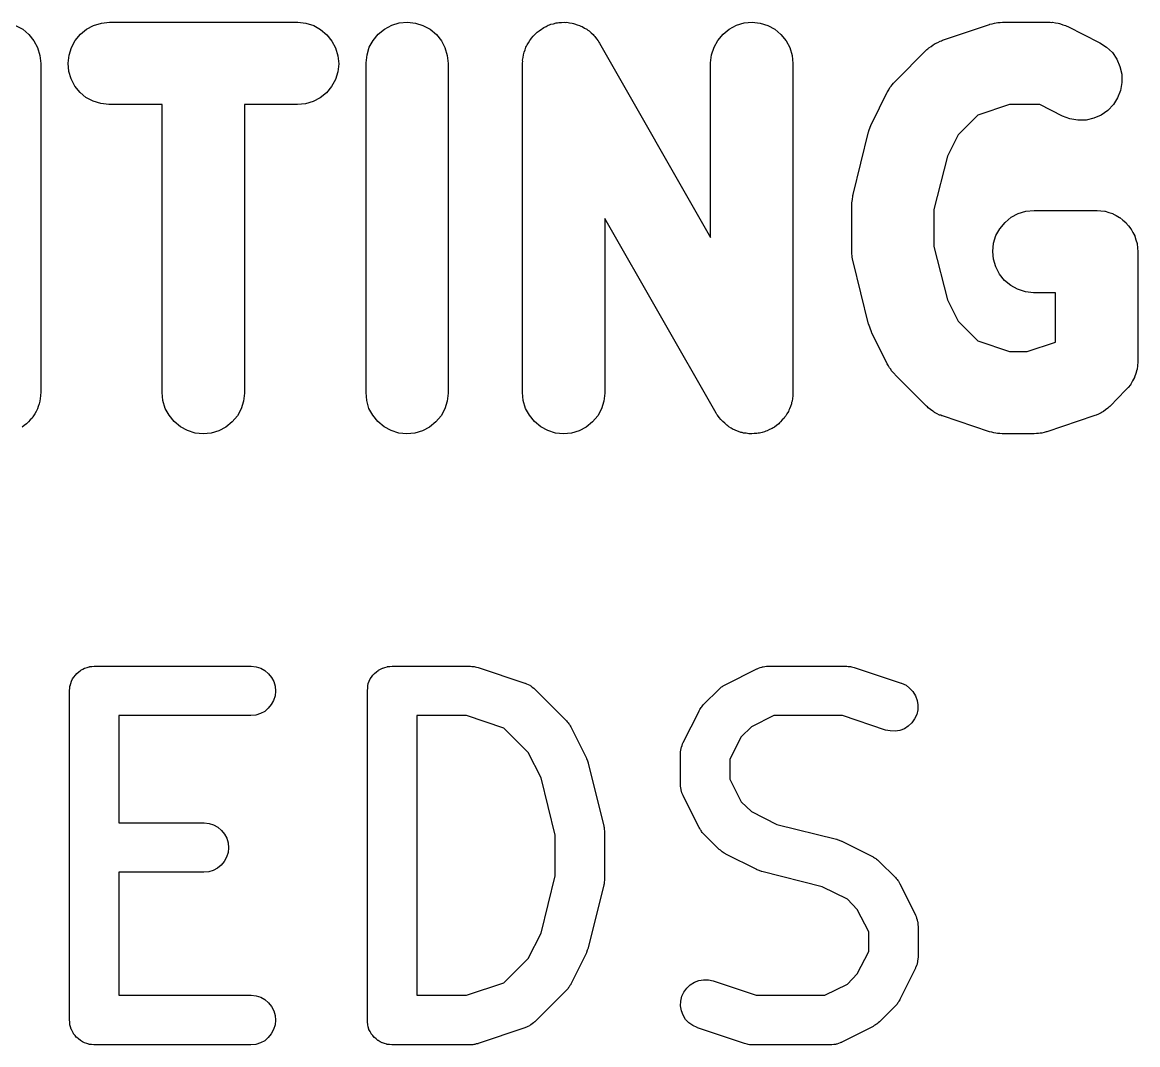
# Model space of a CAD drawing. Extents: x 107.7 to 189.7, y -115.4 to -83.3.
# Drawn here: x 127.132 to 130.522, y -103.176 to -100.07 of the extents above; entities that cross this region are included whole.
import ezdxf

# ---------------------------------------------------------------- set-up
doc = ezdxf.new("R2010")
doc.units = 0
doc.layers.add('BLACK', color=7, linetype='CONTINUOUS')

msp = doc.modelspace()

# ---------------------------------------------------------------- linework, layer by layer
at = {"layer": 'BLACK', "linetype": 'CONTINUOUS'}
for p, q in [((127.112, -100.08), (127.134, -100.091)), ((127.134, -100.091), (127.152, -100.107)), ((127.309, -100.106), (127.328, -100.091)), ((127.328, -100.091), (127.349, -100.08)), ((127.349, -100.08), (127.373, -100.073)), ((127.373, -100.073), (127.397, -100.07)), ((127.397, -100.07), (127.969, -100.07)), ((127.969, -100.07), (127.97, -100.07)), ((127.97, -100.07), (127.994, -100.073)), ((127.994, -100.073), (128.018, -100.08)), ((128.018, -100.08), (128.039, -100.092)), ((128.214, -100.106), (128.233, -100.091)), ((128.233, -100.091), (128.255, -100.079)), ((128.255, -100.079), (128.278, -100.072)), ((128.278, -100.072), (128.303, -100.07)), ((128.303, -100.07), (128.327, -100.073)), ((128.327, -100.073), (128.35, -100.08)), ((128.35, -100.08), (128.372, -100.091)), ((128.372, -100.091), (128.391, -100.107)), ((128.703, -100.096), (128.71, -100.091)), ((128.71, -100.091), (128.713, -100.089)), ((128.713, -100.089), (128.717, -100.086)), ((128.717, -100.086), (128.724, -100.083)), ((128.724, -100.083), (128.731, -100.079)), ((128.731, -100.079), (128.735, -100.078)), ((128.735, -100.078), (128.739, -100.076)), ((128.739, -100.076), (128.747, -100.075)), ((128.747, -100.075), (128.755, -100.072)), ((128.755, -100.072), (128.759, -100.072)), ((128.759, -100.072), (128.763, -100.071)), ((128.763, -100.071), (128.771, -100.071)), ((128.771, -100.071), (128.779, -100.07)), ((128.779, -100.07), (128.783, -100.071)), ((128.783, -100.071), (128.787, -100.07)), ((128.787, -100.07), (128.795, -100.072)), ((128.795, -100.072), (128.803, -100.073)), ((128.803, -100.073), (128.807, -100.074)), ((128.807, -100.074), (128.811, -100.075)), ((128.811, -100.075), (128.819, -100.078)), ((128.819, -100.078), (128.826, -100.08)), ((128.826, -100.08), (128.83, -100.082)), ((128.83, -100.082), (128.834, -100.083)), ((128.834, -100.083), (128.841, -100.088)), ((128.841, -100.088), (128.848, -100.091)), ((128.848, -100.091), (128.851, -100.094)), ((129.262, -100.106), (129.281, -100.091)), ((129.281, -100.091), (129.303, -100.079)), ((129.303, -100.079), (129.326, -100.072)), ((129.326, -100.072), (129.35, -100.07)), ((129.35, -100.07), (129.375, -100.073)), ((129.375, -100.073), (129.398, -100.08)), ((129.398, -100.08), (129.419, -100.091)), ((129.419, -100.091), (129.438, -100.107)), ((129.929, -100.124), (130.072, -100.077)), ((130.072, -100.077), (130.073, -100.076)), ((130.073, -100.076), (130.08, -100.075)), ((130.08, -100.075), (130.087, -100.073)), ((130.087, -100.073), (130.092, -100.072)), ((130.092, -100.072), (130.097, -100.071)), ((130.097, -100.071), (130.104, -100.071)), ((130.104, -100.071), (130.111, -100.07)), ((130.111, -100.07), (130.254, -100.07)), ((130.254, -100.07), (130.256, -100.07)), ((130.256, -100.07), (130.26, -100.071)), ((130.26, -100.071), (130.263, -100.07)), ((130.263, -100.07), (130.272, -100.072)), ((130.272, -100.072), (130.28, -100.073)), ((130.28, -100.073), (130.284, -100.074)), ((130.284, -100.074), (130.287, -100.075)), ((130.287, -100.075), (130.295, -100.078)), ((130.295, -100.078), (130.303, -100.08)), ((130.303, -100.08), (130.307, -100.082)), ((130.307, -100.082), (130.31, -100.083)), ((130.31, -100.083), (130.405, -100.131)), ((127.152, -100.107), (127.168, -100.126)), ((127.282, -100.147), (127.293, -100.125)), ((127.293, -100.125), (127.309, -100.106)), ((128.039, -100.092), (128.058, -100.108)), ((128.058, -100.108), (128.073, -100.127)), ((128.187, -100.146), (128.199, -100.125)), ((128.199, -100.125), (128.214, -100.106)), ((128.391, -100.107), (128.406, -100.126)), ((128.671, -100.132), (128.675, -100.125)), ((128.675, -100.125), (128.678, -100.121)), ((128.678, -100.121), (128.68, -100.118)), ((128.68, -100.118), (128.685, -100.112)), ((128.685, -100.112), (128.691, -100.106)), ((128.691, -100.106), (128.694, -100.103)), ((128.694, -100.103), (128.697, -100.1)), ((128.697, -100.1), (128.703, -100.096)), ((128.851, -100.094), (128.855, -100.096)), ((128.855, -100.096), (128.861, -100.102)), ((128.861, -100.102), (128.867, -100.107)), ((128.867, -100.107), (128.869, -100.11)), ((128.869, -100.11), (128.872, -100.113)), ((128.872, -100.113), (128.877, -100.12)), ((128.877, -100.12), (128.882, -100.126)), ((129.235, -100.146), (129.246, -100.125)), ((129.246, -100.125), (129.262, -100.106)), ((129.438, -100.107), (129.454, -100.126)), ((129.926, -100.126), (129.929, -100.124)), ((127.168, -100.126), (127.179, -100.147)), ((127.179, -100.147), (127.186, -100.171)), ((127.275, -100.17), (127.282, -100.147)), ((128.073, -100.127), (128.084, -100.148)), ((128.084, -100.148), (128.091, -100.172)), ((128.18, -100.169), (128.187, -100.146)), ((128.406, -100.126), (128.417, -100.147)), ((128.417, -100.147), (128.424, -100.171)), ((128.658, -100.161), (128.661, -100.154)), ((128.661, -100.154), (128.663, -100.146)), ((128.663, -100.146), (128.665, -100.142)), ((128.665, -100.142), (128.667, -100.138)), ((128.667, -100.138), (128.671, -100.132)), ((128.882, -100.126), (128.884, -100.13)), ((128.884, -100.13), (128.887, -100.133)), ((128.887, -100.133), (129.224, -100.724)), ((129.227, -100.169), (129.235, -100.146)), ((129.454, -100.126), (129.465, -100.147)), ((129.465, -100.147), (129.472, -100.171)), ((129.785, -100.25), (129.88, -100.154)), ((129.88, -100.154), (129.881, -100.153)), ((129.881, -100.153), (129.884, -100.151)), ((129.884, -100.151), (129.887, -100.148)), ((129.887, -100.148), (129.894, -100.143)), ((129.894, -100.143), (129.9, -100.138)), ((129.9, -100.138), (129.904, -100.136)), ((129.904, -100.136), (129.907, -100.134)), ((129.907, -100.134), (129.915, -100.131)), ((129.915, -100.131), (129.922, -100.127)), ((129.922, -100.127), (129.926, -100.126)), ((130.405, -100.131), (130.407, -100.132)), ((130.407, -100.132), (130.427, -100.145)), ((130.427, -100.145), (130.445, -100.162)), ((127.186, -100.171), (127.189, -100.195)), ((127.272, -100.194), (127.275, -100.17)), ((128.091, -100.172), (128.094, -100.196)), ((128.177, -100.193), (128.18, -100.169)), ((128.177, -100.195), (128.177, -100.193)), ((128.424, -100.171), (128.427, -100.195)), ((128.653, -100.185), (128.655, -100.177)), ((128.654, -100.189), (128.653, -100.185)), ((128.653, -100.193), (128.654, -100.189)), ((128.653, -100.195), (128.653, -100.193)), ((128.655, -100.177), (128.656, -100.169)), ((128.656, -100.169), (128.657, -100.165)), ((128.657, -100.165), (128.658, -100.161)), ((129.224, -100.193), (129.227, -100.169)), ((129.224, -100.195), (129.224, -100.193)), ((129.472, -100.171), (129.474, -100.195)), ((130.445, -100.162), (130.459, -100.182)), ((130.459, -100.182), (130.468, -100.204)), ((127.189, -100.195), (127.189, -101.195)), ((127.274, -100.219), (127.272, -100.194)), ((127.281, -100.242), (127.274, -100.219)), ((128.091, -100.22), (128.084, -100.244)), ((128.094, -100.196), (128.091, -100.22)), ((128.177, -101.195), (128.177, -100.195)), ((128.427, -100.195), (128.427, -101.195)), ((128.653, -101.195), (128.653, -100.195)), ((129.224, -100.724), (129.224, -100.195)), ((129.474, -100.195), (129.474, -101.195)), ((130.468, -100.204), (130.474, -100.228)), ((127.292, -100.264), (127.281, -100.242)), ((128.084, -100.244), (128.072, -100.265)), ((129.773, -100.264), (129.776, -100.26)), ((129.776, -100.26), (129.78, -100.255)), ((129.78, -100.255), (129.785, -100.25)), ((130.474, -100.253), (130.47, -100.277)), ((130.474, -100.228), (130.474, -100.253)), ((127.308, -100.283), (127.292, -100.264)), ((127.326, -100.298), (127.308, -100.283)), ((128.057, -100.284), (128.038, -100.299)), ((128.072, -100.265), (128.057, -100.284)), ((129.714, -100.377), (129.761, -100.282)), ((129.761, -100.282), (129.762, -100.281)), ((129.762, -100.281), (129.766, -100.275)), ((129.766, -100.275), (129.769, -100.268)), ((129.769, -100.268), (129.773, -100.264)), ((130.47, -100.277), (130.461, -100.299)), ((127.348, -100.31), (127.326, -100.298)), ((127.371, -100.317), (127.348, -100.31)), ((127.395, -100.32), (127.371, -100.317)), ((127.397, -100.32), (127.395, -100.32)), ((127.558, -100.32), (127.397, -100.32)), ((127.558, -101.195), (127.558, -100.32)), ((127.969, -100.32), (127.808, -100.32)), ((127.808, -100.32), (127.808, -101.195)), ((127.993, -100.318), (127.969, -100.32)), ((128.016, -100.311), (127.993, -100.318)), ((128.038, -100.299), (128.016, -100.311)), ((130.132, -100.32), (130.036, -100.352)), ((130.225, -100.32), (130.132, -100.32)), ((130.294, -100.355), (130.225, -100.32)), ((130.448, -100.32), (130.431, -100.338)), ((130.461, -100.299), (130.448, -100.32)), ((130.036, -100.352), (129.976, -100.412)), ((130.316, -100.363), (130.294, -100.355)), ((130.34, -100.367), (130.316, -100.363)), ((130.389, -100.361), (130.365, -100.367)), ((130.411, -100.352), (130.389, -100.361)), ((130.431, -100.338), (130.411, -100.352)), ((129.705, -100.4), (129.709, -100.389)), ((129.709, -100.389), (129.713, -100.378)), ((129.713, -100.378), (129.714, -100.378)), ((129.714, -100.378), (129.714, -100.377)), ((130.365, -100.367), (130.34, -100.367)), ((129.657, -100.593), (129.704, -100.403)), ((129.704, -100.403), (129.705, -100.401)), ((129.705, -100.401), (129.705, -100.4)), ((129.705, -100.401), (129.705, -100.401)), ((129.976, -100.412), (129.944, -100.477)), ((129.944, -100.477), (129.903, -100.639)), ((129.655, -100.608), (129.656, -100.598)), ((129.656, -100.596), (129.657, -100.593)), ((129.656, -100.598), (129.656, -100.596)), ((129.653, -100.618), (129.655, -100.608)), ((129.653, -100.62), (129.653, -100.618)), ((129.653, -100.622), (129.653, -100.62)), ((129.653, -100.624), (129.653, -100.622)), ((129.653, -100.767), (129.653, -100.624)), ((129.241, -101.257), (128.903, -100.666)), ((128.903, -100.666), (128.903, -101.195)), ((129.903, -100.639), (129.903, -100.751)), ((130.119, -100.678), (130.137, -100.662)), ((130.137, -100.662), (130.159, -100.651)), ((130.159, -100.651), (130.182, -100.644)), ((130.182, -100.644), (130.207, -100.642)), ((130.207, -100.642), (130.397, -100.642)), ((130.397, -100.642), (130.398, -100.642)), ((130.398, -100.642), (130.398, -100.642)), ((130.398, -100.642), (130.398, -100.642)), ((130.398, -100.642), (130.399, -100.642)), ((130.399, -100.642), (130.41, -100.643)), ((130.41, -100.643), (130.422, -100.644)), ((130.422, -100.644), (130.423, -100.644)), ((130.423, -100.644), (130.423, -100.644)), ((130.423, -100.644), (130.434, -100.648)), ((130.434, -100.648), (130.446, -100.651)), ((130.446, -100.651), (130.446, -100.652)), ((130.446, -100.652), (130.446, -100.652)), ((130.446, -100.652), (130.457, -100.657)), ((130.457, -100.657), (130.467, -100.663)), ((130.467, -100.663), (130.467, -100.663)), ((130.467, -100.663), (130.468, -100.663)), ((130.468, -100.663), (130.477, -100.671)), ((130.091, -100.718), (130.103, -100.697)), ((130.103, -100.697), (130.119, -100.678)), ((130.477, -100.671), (130.486, -100.678)), ((130.486, -100.678), (130.486, -100.679)), ((130.486, -100.679), (130.486, -100.679)), ((130.486, -100.679), (130.494, -100.688)), ((130.494, -100.688), (130.501, -100.697)), ((130.501, -100.697), (130.501, -100.698)), ((130.501, -100.698), (130.502, -100.698)), ((130.502, -100.698), (130.507, -100.709)), ((130.084, -100.741), (130.091, -100.718)), ((130.507, -100.709), (130.513, -100.719)), ((130.513, -100.719), (130.513, -100.719)), ((130.513, -100.719), (130.513, -100.72)), ((130.513, -100.72), (130.516, -100.731)), ((130.516, -100.731), (130.52, -100.742)), ((129.653, -100.769), (129.653, -100.767)), ((129.653, -100.771), (129.653, -100.769)), ((129.903, -100.751), (129.944, -100.913)), ((130.082, -100.766), (130.084, -100.741)), ((130.084, -100.79), (130.082, -100.766)), ((130.52, -100.742), (130.52, -100.743)), ((130.52, -100.743), (130.52, -100.743)), ((130.52, -100.743), (130.521, -100.755)), ((130.521, -100.755), (130.522, -100.767)), ((130.522, -100.767), (130.522, -101.1)), ((129.654, -100.781), (129.653, -100.771)), ((129.655, -100.791), (129.654, -100.781)), ((129.656, -100.793), (129.655, -100.791)), ((129.656, -100.795), (129.656, -100.793)), ((129.657, -100.797), (129.656, -100.795)), ((129.704, -100.987), (129.657, -100.797)), ((130.091, -100.813), (130.084, -100.79)), ((130.102, -100.835), (130.091, -100.813)), ((130.117, -100.854), (130.102, -100.835)), ((130.136, -100.87), (130.117, -100.854)), ((130.157, -100.881), (130.136, -100.87)), ((130.181, -100.889), (130.157, -100.881)), ((130.205, -100.892), (130.181, -100.889)), ((130.207, -100.892), (130.205, -100.892)), ((130.272, -100.892), (130.207, -100.892)), ((130.272, -101.042), (130.272, -100.892)), ((129.944, -100.913), (129.976, -100.978)), ((129.705, -100.988), (129.704, -100.987)), ((129.709, -100.999), (129.705, -100.988)), ((129.705, -100.988), (129.705, -100.988)), ((129.713, -101.01), (129.709, -100.999)), ((129.976, -100.978), (130.036, -101.038)), ((129.713, -101.011), (129.713, -101.01)), ((129.714, -101.013), (129.713, -101.011)), ((129.713, -101.011), (129.713, -101.011)), ((129.761, -101.108), (129.714, -101.013)), ((130.036, -101.038), (130.132, -101.07)), ((130.132, -101.07), (130.186, -101.07)), ((130.186, -101.07), (130.272, -101.042)), ((129.765, -101.114), (129.761, -101.108)), ((130.522, -101.102), (130.521, -101.113)), ((130.522, -101.1), (130.522, -101.1)), ((130.522, -101.1), (130.522, -101.1)), ((130.522, -101.1), (130.522, -101.1)), ((130.522, -101.1), (130.522, -101.102)), ((129.768, -101.12), (129.765, -101.114)), ((129.772, -101.124), (129.768, -101.12)), ((129.774, -101.129), (129.772, -101.124)), ((129.779, -101.134), (129.774, -101.129)), ((129.784, -101.139), (129.779, -101.134)), ((129.785, -101.141), (129.784, -101.139)), ((129.88, -101.236), (129.785, -101.141)), ((130.516, -101.137), (130.512, -101.148)), ((130.519, -101.126), (130.516, -101.137)), ((130.52, -101.125), (130.519, -101.125)), ((130.519, -101.125), (130.519, -101.126)), ((130.521, -101.113), (130.52, -101.125)), ((130.5, -101.171), (130.493, -101.179)), ((130.501, -101.17), (130.5, -101.171)), ((130.506, -101.159), (130.501, -101.169)), ((130.501, -101.169), (130.501, -101.17)), ((130.512, -101.149), (130.506, -101.159)), ((130.512, -101.148), (130.512, -101.149)), ((130.512, -101.149), (130.512, -101.149)), ((127.188, -101.205), (127.187, -101.213)), ((127.189, -101.197), (127.188, -101.201)), ((127.188, -101.201), (127.188, -101.205)), ((127.189, -101.195), (127.189, -101.197)), ((127.56, -101.219), (127.558, -101.195)), ((127.808, -101.197), (127.805, -101.221)), ((127.808, -101.195), (127.808, -101.197)), ((128.179, -101.219), (128.177, -101.195)), ((128.427, -101.197), (128.424, -101.221)), ((128.427, -101.195), (128.427, -101.197)), ((128.655, -101.219), (128.653, -101.195)), ((128.903, -101.197), (128.9, -101.221)), ((128.903, -101.195), (128.903, -101.197)), ((129.474, -101.205), (129.473, -101.213)), ((129.474, -101.195), (129.474, -101.197)), ((129.474, -101.197), (129.474, -101.201)), ((129.474, -101.201), (129.474, -101.205)), ((130.485, -101.188), (130.438, -101.236)), ((130.493, -101.179), (130.485, -101.188)), ((127.179, -101.244), (127.177, -101.248)), ((127.181, -101.237), (127.179, -101.244)), ((127.184, -101.229), (127.181, -101.237)), ((127.185, -101.225), (127.184, -101.229)), ((127.186, -101.221), (127.185, -101.225)), ((127.187, -101.213), (127.186, -101.221)), ((127.567, -101.243), (127.56, -101.219)), ((127.579, -101.264), (127.567, -101.243)), ((127.798, -101.244), (127.786, -101.266)), ((127.805, -101.221), (127.798, -101.244)), ((128.186, -101.243), (128.179, -101.219)), ((128.198, -101.264), (128.186, -101.243)), ((128.417, -101.244), (128.405, -101.266)), ((128.424, -101.221), (128.417, -101.244)), ((128.662, -101.243), (128.655, -101.219)), ((128.674, -101.264), (128.662, -101.243)), ((128.893, -101.244), (128.881, -101.266)), ((128.9, -101.221), (128.893, -101.244)), ((129.464, -101.244), (129.462, -101.248)), ((129.467, -101.237), (129.464, -101.244)), ((129.47, -101.229), (129.467, -101.237)), ((129.472, -101.221), (129.47, -101.225)), ((129.47, -101.225), (129.47, -101.229)), ((129.473, -101.213), (129.472, -101.221)), ((129.883, -101.238), (129.88, -101.236)), ((129.885, -101.241), (129.883, -101.238)), ((129.892, -101.246), (129.885, -101.241)), ((130.431, -101.242), (130.424, -101.247)), ((130.434, -101.239), (130.431, -101.242)), ((130.437, -101.237), (130.434, -101.239)), ((130.438, -101.236), (130.437, -101.237)), ((127.156, -101.278), (127.151, -101.284)), ((127.162, -101.273), (127.156, -101.278)), ((127.164, -101.269), (127.162, -101.273)), ((127.167, -101.266), (127.164, -101.269)), ((127.171, -101.259), (127.167, -101.266)), ((127.175, -101.252), (127.171, -101.259)), ((127.177, -101.248), (127.175, -101.252)), ((127.594, -101.283), (127.579, -101.264)), ((127.786, -101.266), (127.77, -101.284)), ((128.213, -101.283), (128.198, -101.264)), ((128.405, -101.266), (128.389, -101.284)), ((128.689, -101.283), (128.674, -101.264)), ((128.881, -101.266), (128.865, -101.284)), ((129.243, -101.261), (129.241, -101.257)), ((129.245, -101.264), (129.243, -101.261)), ((129.25, -101.271), (129.245, -101.264)), ((129.255, -101.277), (129.25, -101.271)), ((129.258, -101.28), (129.255, -101.277)), ((129.442, -101.278), (129.437, -101.284)), ((129.448, -101.273), (129.442, -101.278)), ((129.45, -101.269), (129.448, -101.273)), ((129.453, -101.266), (129.45, -101.269)), ((129.456, -101.259), (129.453, -101.266)), ((129.461, -101.252), (129.456, -101.259)), ((129.462, -101.248), (129.461, -101.252)), ((129.899, -101.251), (129.892, -101.246)), ((129.902, -101.253), (129.899, -101.251)), ((129.905, -101.255), (129.902, -101.253)), ((129.913, -101.259), (129.905, -101.255)), ((129.92, -101.263), (129.913, -101.259)), ((129.924, -101.264), (129.92, -101.263)), ((129.927, -101.266), (129.924, -101.264)), ((129.929, -101.266), (129.927, -101.266)), ((130.072, -101.314), (129.929, -101.266)), ((130.389, -101.266), (130.246, -101.314)), ((130.392, -101.265), (130.389, -101.266)), ((130.396, -101.264), (130.392, -101.265)), ((130.403, -101.26), (130.396, -101.264)), ((130.411, -101.256), (130.403, -101.26)), ((130.414, -101.254), (130.411, -101.256)), ((130.418, -101.252), (130.414, -101.254)), ((130.424, -101.247), (130.418, -101.252)), ((127.138, -101.295), (127.132, -101.3)), ((127.145, -101.29), (127.138, -101.295)), ((127.148, -101.287), (127.145, -101.29)), ((127.151, -101.284), (127.148, -101.287)), ((127.613, -101.299), (127.594, -101.283)), ((127.634, -101.31), (127.613, -101.299)), ((127.658, -101.318), (127.634, -101.31)), ((127.73, -101.311), (127.706, -101.318)), ((127.751, -101.3), (127.73, -101.311)), ((127.77, -101.284), (127.751, -101.3)), ((128.232, -101.299), (128.213, -101.283)), ((128.253, -101.31), (128.232, -101.299)), ((128.277, -101.318), (128.253, -101.31)), ((128.349, -101.311), (128.325, -101.318)), ((128.37, -101.3), (128.349, -101.311)), ((128.389, -101.284), (128.37, -101.3)), ((128.708, -101.299), (128.689, -101.283)), ((128.73, -101.31), (128.708, -101.299)), ((128.753, -101.318), (128.73, -101.31)), ((128.825, -101.311), (128.801, -101.318)), ((128.846, -101.3), (128.825, -101.311)), ((128.865, -101.284), (128.846, -101.3)), ((129.261, -101.283), (129.258, -101.28)), ((129.267, -101.288), (129.261, -101.283)), ((129.273, -101.294), (129.267, -101.288)), ((129.276, -101.296), (129.273, -101.294)), ((129.28, -101.299), (129.276, -101.296)), ((129.287, -101.303), (129.28, -101.299)), ((129.293, -101.307), (129.287, -101.303)), ((129.297, -101.308), (129.293, -101.307)), ((129.301, -101.31), (129.297, -101.308)), ((129.309, -101.313), (129.301, -101.31)), ((129.392, -101.312), (129.388, -101.314)), ((129.396, -101.311), (129.392, -101.312)), ((129.403, -101.307), (129.396, -101.311)), ((129.411, -101.304), (129.403, -101.307)), ((129.414, -101.302), (129.411, -101.304)), ((129.418, -101.3), (129.414, -101.302)), ((129.424, -101.295), (129.418, -101.3)), ((129.431, -101.29), (129.424, -101.295)), ((129.434, -101.287), (129.431, -101.29)), ((129.437, -101.284), (129.434, -101.287)), ((127.682, -101.32), (127.658, -101.318)), ((127.706, -101.318), (127.682, -101.32)), ((128.301, -101.32), (128.277, -101.318)), ((128.325, -101.318), (128.301, -101.32)), ((128.777, -101.32), (128.753, -101.318)), ((128.801, -101.318), (128.777, -101.32)), ((129.316, -101.316), (129.309, -101.313)), ((129.32, -101.316), (129.316, -101.316)), ((129.324, -101.318), (129.32, -101.316)), ((129.332, -101.318), (129.324, -101.318)), ((129.34, -101.32), (129.332, -101.318)), ((129.344, -101.32), (129.34, -101.32)), ((129.349, -101.32), (129.344, -101.32)), ((129.357, -101.319), (129.349, -101.32)), ((129.365, -101.319), (129.357, -101.319)), ((129.369, -101.318), (129.365, -101.319)), ((129.373, -101.318), (129.369, -101.318)), ((129.381, -101.316), (129.373, -101.318)), ((129.388, -101.314), (129.381, -101.316)), ((130.079, -101.315), (130.072, -101.314)), ((130.085, -101.317), (130.079, -101.315)), ((130.091, -101.318), (130.085, -101.317)), ((130.096, -101.319), (130.091, -101.318)), ((130.103, -101.319), (130.096, -101.319)), ((130.11, -101.32), (130.103, -101.319)), ((130.111, -101.32), (130.11, -101.32)), ((130.207, -101.32), (130.111, -101.32)), ((130.214, -101.319), (130.207, -101.32)), ((130.221, -101.319), (130.214, -101.319)), ((130.226, -101.318), (130.221, -101.319)), ((130.231, -101.318), (130.226, -101.318)), ((130.238, -101.316), (130.231, -101.318)), ((130.244, -101.314), (130.238, -101.316)), ((130.246, -101.314), (130.244, -101.314)), ((127.289, -102.059), (127.294, -102.053)), ((127.294, -102.053), (127.298, -102.048)), ((127.298, -102.048), (127.304, -102.043)), ((127.298, -102.048), (127.298, -102.048)), ((127.298, -102.048), (127.298, -102.048)), ((127.304, -102.043), (127.309, -102.039)), ((127.309, -102.039), (127.31, -102.039)), ((127.31, -102.038), (127.316, -102.035)), ((127.31, -102.039), (127.31, -102.038)), ((127.316, -102.035), (127.322, -102.032)), ((127.322, -102.032), (127.323, -102.032)), ((127.323, -102.032), (127.33, -102.03)), ((127.323, -102.032), (127.323, -102.032)), ((127.33, -102.03), (127.336, -102.028)), ((127.336, -102.028), (127.337, -102.028)), ((127.337, -102.028), (127.337, -102.027)), ((127.337, -102.027), (127.344, -102.027)), ((127.344, -102.027), (127.351, -102.026)), ((127.351, -102.026), (127.827, -102.026)), ((127.827, -102.026), (127.828, -102.026)), ((127.828, -102.026), (127.843, -102.028)), ((127.843, -102.028), (127.857, -102.032)), ((127.857, -102.032), (127.87, -102.039)), ((127.87, -102.039), (127.881, -102.049)), ((127.881, -102.049), (127.89, -102.06)), ((128.194, -102.059), (128.198, -102.053)), ((128.198, -102.053), (128.203, -102.048)), ((128.203, -102.048), (128.209, -102.043)), ((128.203, -102.048), (128.203, -102.048)), ((128.203, -102.048), (128.203, -102.048)), ((128.209, -102.043), (128.214, -102.039)), ((128.214, -102.039), (128.215, -102.038)), ((128.214, -102.039), (128.214, -102.039)), ((128.215, -102.038), (128.221, -102.035)), ((128.221, -102.035), (128.227, -102.032)), ((128.227, -102.032), (128.227, -102.032)), ((128.227, -102.032), (128.228, -102.032)), ((128.228, -102.032), (128.234, -102.03)), ((128.234, -102.03), (128.241, -102.028)), ((128.241, -102.028), (128.242, -102.027)), ((128.241, -102.028), (128.241, -102.028)), ((128.242, -102.027), (128.249, -102.027)), ((128.249, -102.027), (128.256, -102.026)), ((128.256, -102.026), (128.494, -102.026)), ((128.494, -102.026), (128.495, -102.026)), ((128.495, -102.026), (128.499, -102.027)), ((128.499, -102.027), (128.503, -102.027)), ((128.503, -102.027), (128.506, -102.027)), ((128.506, -102.027), (128.509, -102.028)), ((128.509, -102.028), (128.513, -102.029)), ((128.513, -102.029), (128.518, -102.03)), ((128.518, -102.03), (128.66, -102.078)), ((129.27, -102.082), (129.365, -102.034)), ((129.365, -102.034), (129.366, -102.034)), ((129.366, -102.034), (129.368, -102.033)), ((129.368, -102.033), (129.37, -102.032)), ((129.37, -102.032), (129.375, -102.03)), ((129.375, -102.03), (129.38, -102.029)), ((129.38, -102.029), (129.382, -102.028)), ((129.382, -102.028), (129.384, -102.028)), ((129.384, -102.028), (129.389, -102.027)), ((129.389, -102.027), (129.394, -102.026)), ((129.394, -102.026), (129.396, -102.026)), ((129.396, -102.026), (129.399, -102.026)), ((129.399, -102.026), (129.637, -102.026)), ((129.637, -102.026), (129.638, -102.026)), ((129.638, -102.026), (129.642, -102.027)), ((129.642, -102.027), (129.646, -102.027)), ((129.646, -102.027), (129.649, -102.027)), ((129.649, -102.027), (129.652, -102.028)), ((129.652, -102.028), (129.656, -102.029)), ((129.656, -102.029), (129.66, -102.03)), ((129.66, -102.03), (129.803, -102.078)), ((127.277, -102.093), (127.277, -102.086)), ((127.277, -102.086), (127.278, -102.086)), ((127.278, -102.086), (127.28, -102.079)), ((127.278, -102.086), (127.278, -102.086)), ((127.28, -102.079), (127.282, -102.072)), ((127.282, -102.072), (127.285, -102.065)), ((127.282, -102.072), (127.282, -102.072)), ((127.282, -102.072), (127.282, -102.072)), ((127.285, -102.065), (127.289, -102.059)), ((127.289, -102.059), (127.289, -102.059)), ((127.289, -102.059), (127.289, -102.059)), ((127.89, -102.06), (127.897, -102.073)), ((127.897, -102.073), (127.901, -102.087)), ((127.901, -102.087), (127.902, -102.102)), ((128.182, -102.086), (128.184, -102.079)), ((128.182, -102.093), (128.182, -102.086)), ((128.182, -102.086), (128.182, -102.086)), ((128.182, -102.086), (128.182, -102.086)), ((128.184, -102.079), (128.187, -102.072)), ((128.187, -102.072), (128.19, -102.065)), ((128.187, -102.072), (128.187, -102.072)), ((128.187, -102.072), (128.187, -102.072)), ((128.19, -102.065), (128.194, -102.059)), ((128.194, -102.059), (128.194, -102.059)), ((128.194, -102.059), (128.194, -102.059)), ((128.66, -102.078), (128.661, -102.078)), ((128.661, -102.078), (128.663, -102.079)), ((128.663, -102.079), (128.665, -102.08)), ((128.665, -102.08), (128.67, -102.082)), ((128.67, -102.082), (128.675, -102.084)), ((128.675, -102.084), (128.676, -102.085)), ((128.676, -102.085), (128.678, -102.086)), ((128.678, -102.086), (128.682, -102.09)), ((128.682, -102.09), (128.687, -102.093)), ((129.254, -102.092), (129.257, -102.089)), ((129.257, -102.089), (129.26, -102.088)), ((129.26, -102.088), (129.262, -102.086)), ((129.262, -102.086), (129.266, -102.084)), ((129.266, -102.084), (129.27, -102.082)), ((129.803, -102.078), (129.804, -102.078)), ((129.804, -102.078), (129.818, -102.084)), ((129.818, -102.084), (129.829, -102.093)), ((127.276, -102.1), (127.277, -102.093)), ((127.276, -102.101), (127.276, -102.1)), ((127.276, -103.101), (127.276, -102.101)), ((127.276, -102.101), (127.276, -102.101)), ((127.276, -102.101), (127.276, -102.101)), ((127.276, -102.101), (127.276, -102.101)), ((127.901, -102.116), (127.896, -102.13)), ((127.902, -102.102), (127.901, -102.116)), ((128.181, -102.1), (128.182, -102.093)), ((128.181, -102.101), (128.181, -102.1)), ((128.181, -103.101), (128.181, -102.101)), ((128.181, -102.101), (128.181, -102.101)), ((128.181, -102.101), (128.181, -102.101)), ((128.181, -102.101), (128.181, -102.101)), ((128.687, -102.093), (128.688, -102.094)), ((128.688, -102.094), (128.69, -102.096)), ((128.69, -102.096), (128.785, -102.191)), ((129.203, -102.143), (129.25, -102.096)), ((129.25, -102.096), (129.251, -102.095)), ((129.251, -102.095), (129.254, -102.092)), ((129.829, -102.093), (129.839, -102.103)), ((129.839, -102.103), (129.847, -102.116)), ((129.847, -102.116), (129.852, -102.13)), ((127.88, -102.154), (127.869, -102.164)), ((127.889, -102.143), (127.88, -102.154)), ((127.896, -102.13), (127.889, -102.143)), ((129.189, -102.162), (129.191, -102.158)), ((129.191, -102.158), (129.193, -102.155)), ((129.193, -102.155), (129.195, -102.152)), ((129.195, -102.152), (129.197, -102.15)), ((129.197, -102.15), (129.2, -102.147)), ((129.2, -102.147), (129.203, -102.143)), ((129.854, -102.159), (129.851, -102.173)), ((129.852, -102.13), (129.854, -102.144)), ((129.854, -102.144), (129.854, -102.159)), ((127.827, -102.176), (127.426, -102.176)), ((127.426, -102.176), (127.426, -102.502)), ((127.842, -102.175), (127.827, -102.176)), ((127.856, -102.17), (127.842, -102.175)), ((127.869, -102.164), (127.856, -102.17)), ((128.331, -102.176), (128.331, -103.026)), ((128.482, -102.176), (128.331, -102.176)), ((128.596, -102.214), (128.482, -102.176)), ((128.785, -102.191), (128.786, -102.192)), ((128.786, -102.192), (128.788, -102.195)), ((129.141, -102.258), (129.189, -102.163)), ((129.189, -102.163), (129.189, -102.162)), ((129.416, -102.176), (129.348, -102.21)), ((129.625, -102.176), (129.416, -102.176)), ((129.756, -102.22), (129.625, -102.176)), ((129.844, -102.186), (129.836, -102.198)), ((129.851, -102.173), (129.844, -102.186)), ((128.67, -102.288), (128.596, -102.214)), ((128.788, -102.195), (128.791, -102.198)), ((128.791, -102.198), (128.793, -102.201)), ((128.793, -102.201), (128.795, -102.203)), ((128.795, -102.203), (128.797, -102.207)), ((128.797, -102.207), (128.799, -102.21)), ((128.799, -102.21), (128.847, -102.306)), ((129.348, -102.21), (129.317, -102.241)), ((129.77, -102.223), (129.756, -102.22)), ((129.785, -102.224), (129.77, -102.223)), ((129.799, -102.221), (129.785, -102.224)), ((129.813, -102.216), (129.799, -102.221)), ((129.825, -102.208), (129.813, -102.216)), ((129.836, -102.198), (129.825, -102.208)), ((129.139, -102.262), (129.14, -102.26)), ((129.14, -102.26), (129.141, -102.258)), ((129.317, -102.241), (129.283, -102.309)), ((128.709, -102.365), (128.67, -102.288)), ((129.133, -102.286), (129.134, -102.281)), ((129.133, -102.288), (129.133, -102.286)), ((129.133, -102.291), (129.133, -102.288)), ((129.133, -102.292), (129.133, -102.291)), ((129.133, -102.387), (129.133, -102.292)), ((129.134, -102.281), (129.135, -102.276)), ((129.135, -102.274), (129.136, -102.272)), ((129.135, -102.276), (129.135, -102.274)), ((129.136, -102.272), (129.138, -102.267)), ((129.138, -102.267), (129.139, -102.262)), ((128.847, -102.306), (128.847, -102.307)), ((128.847, -102.307), (128.847, -102.307)), ((128.847, -102.307), (128.847, -102.307)), ((128.847, -102.307), (128.85, -102.314)), ((128.85, -102.314), (128.852, -102.32)), ((128.852, -102.32), (128.852, -102.321)), ((128.852, -102.321), (128.852, -102.321)), ((128.852, -102.321), (128.9, -102.512)), ((129.283, -102.309), (129.283, -102.369)), ((128.752, -102.539), (128.709, -102.365)), ((129.133, -102.389), (129.133, -102.387)), ((129.133, -102.391), (129.133, -102.389)), ((129.134, -102.396), (129.133, -102.391)), ((129.135, -102.401), (129.134, -102.396)), ((129.283, -102.369), (129.317, -102.438)), ((129.135, -102.404), (129.135, -102.401)), ((129.136, -102.406), (129.135, -102.404)), ((129.137, -102.411), (129.136, -102.406)), ((129.139, -102.415), (129.137, -102.411)), ((129.14, -102.417), (129.139, -102.415)), ((129.141, -102.419), (129.14, -102.417)), ((129.141, -102.42), (129.141, -102.419)), ((129.189, -102.516), (129.141, -102.42)), ((129.317, -102.438), (129.348, -102.468)), ((129.348, -102.468), (129.425, -102.507)), ((127.426, -102.502), (127.684, -102.502)), ((127.684, -102.502), (127.685, -102.502)), ((127.685, -102.502), (127.7, -102.504)), ((127.7, -102.504), (127.714, -102.508)), ((127.714, -102.508), (127.727, -102.515)), ((127.727, -102.515), (127.738, -102.525)), ((127.738, -102.525), (127.747, -102.536)), ((128.9, -102.512), (128.9, -102.513)), ((128.9, -102.513), (128.9, -102.514)), ((128.9, -102.514), (128.901, -102.515)), ((128.901, -102.515), (128.901, -102.521)), ((128.901, -102.521), (128.902, -102.527)), ((128.902, -102.527), (128.902, -102.528)), ((128.902, -102.528), (128.902, -102.53)), ((128.902, -102.53), (128.902, -102.673)), ((129.191, -102.519), (129.189, -102.516)), ((129.193, -102.523), (129.191, -102.519)), ((129.195, -102.525), (129.193, -102.523)), ((129.196, -102.528), (129.195, -102.525)), ((129.199, -102.531), (129.196, -102.528)), ((129.202, -102.534), (129.199, -102.531)), ((129.425, -102.507), (129.607, -102.552)), ((127.747, -102.536), (127.754, -102.549)), ((127.754, -102.549), (127.758, -102.563)), ((127.758, -102.563), (127.759, -102.578)), ((128.752, -102.663), (128.752, -102.539)), ((129.203, -102.535), (129.202, -102.534)), ((129.25, -102.583), (129.203, -102.535)), ((129.607, -102.552), (129.608, -102.552)), ((129.608, -102.552), (129.609, -102.553)), ((129.609, -102.553), (129.609, -102.553)), ((129.609, -102.553), (129.615, -102.555)), ((129.615, -102.555), (129.622, -102.558)), ((129.622, -102.558), (129.622, -102.558)), ((129.622, -102.558), (129.623, -102.558)), ((129.623, -102.558), (129.718, -102.605)), ((127.758, -102.592), (127.753, -102.606)), ((127.759, -102.578), (127.758, -102.592)), ((129.254, -102.585), (129.25, -102.583)), ((129.257, -102.588), (129.254, -102.585)), ((129.259, -102.59), (129.257, -102.588)), ((129.262, -102.592), (129.259, -102.59)), ((129.265, -102.594), (129.262, -102.592)), ((129.269, -102.596), (129.265, -102.594)), ((129.27, -102.597), (129.269, -102.596)), ((129.365, -102.644), (129.27, -102.597)), ((127.737, -102.631), (127.726, -102.64)), ((127.746, -102.619), (127.737, -102.631)), ((127.753, -102.606), (127.746, -102.619)), ((129.718, -102.605), (129.719, -102.606)), ((129.719, -102.606), (129.722, -102.608)), ((129.722, -102.608), (129.726, -102.61)), ((129.726, -102.61), (129.728, -102.612)), ((129.728, -102.612), (129.731, -102.614)), ((129.731, -102.614), (129.734, -102.617)), ((129.734, -102.617), (129.737, -102.62)), ((129.737, -102.62), (129.785, -102.667)), ((127.684, -102.652), (127.426, -102.652)), ((127.426, -102.652), (127.426, -103.026)), ((127.699, -102.651), (127.684, -102.652)), ((127.713, -102.647), (127.699, -102.651)), ((127.726, -102.64), (127.713, -102.647)), ((128.709, -102.837), (128.752, -102.663)), ((129.365, -102.645), (129.365, -102.644)), ((129.366, -102.645), (129.365, -102.645)), ((129.372, -102.647), (129.366, -102.645)), ((129.379, -102.65), (129.372, -102.647)), ((129.38, -102.65), (129.379, -102.65)), ((129.379, -102.65), (129.379, -102.65)), ((129.379, -102.65), (129.379, -102.65)), ((129.563, -102.696), (129.38, -102.65)), ((129.785, -102.667), (129.786, -102.668)), ((128.9, -102.691), (128.852, -102.881)), ((128.901, -102.688), (128.9, -102.689)), ((128.9, -102.689), (128.9, -102.691)), ((128.902, -102.676), (128.901, -102.682)), ((128.901, -102.682), (128.901, -102.688)), ((128.902, -102.673), (128.902, -102.674)), ((128.902, -102.674), (128.902, -102.675)), ((128.902, -102.675), (128.902, -102.676)), ((129.64, -102.734), (129.563, -102.696)), ((129.786, -102.668), (129.788, -102.671)), ((129.788, -102.671), (129.791, -102.674)), ((129.791, -102.674), (129.793, -102.677)), ((129.793, -102.677), (129.795, -102.679)), ((129.795, -102.679), (129.797, -102.683)), ((129.797, -102.683), (129.799, -102.687)), ((129.799, -102.687), (129.847, -102.782)), ((129.67, -102.765), (129.64, -102.734)), ((129.705, -102.833), (129.67, -102.765)), ((129.847, -102.782), (129.847, -102.783)), ((129.847, -102.783), (129.848, -102.785)), ((129.848, -102.785), (129.849, -102.787)), ((129.849, -102.787), (129.85, -102.792)), ((129.85, -102.792), (129.852, -102.797)), ((129.852, -102.797), (129.852, -102.799)), ((129.852, -102.799), (129.853, -102.801)), ((129.853, -102.801), (129.854, -102.806)), ((128.67, -102.914), (128.709, -102.837)), ((129.705, -102.893), (129.705, -102.833)), ((129.854, -102.806), (129.854, -102.811)), ((129.854, -102.811), (129.854, -102.813)), ((129.854, -102.813), (129.855, -102.815)), ((129.855, -102.815), (129.855, -102.911)), ((128.847, -102.897), (128.799, -102.992)), ((128.849, -102.889), (128.847, -102.896)), ((128.847, -102.896), (128.847, -102.896)), ((128.847, -102.896), (128.847, -102.897)), ((128.852, -102.883), (128.849, -102.889)), ((128.852, -102.881), (128.852, -102.882)), ((128.852, -102.882), (128.852, -102.883)), ((128.852, -102.883), (128.852, -102.883)), ((129.67, -102.961), (129.705, -102.893)), ((128.596, -102.988), (128.67, -102.914)), ((129.85, -102.935), (129.848, -102.94)), ((129.852, -102.931), (129.85, -102.935)), ((129.853, -102.926), (129.852, -102.928)), ((129.852, -102.928), (129.852, -102.931)), ((129.854, -102.916), (129.853, -102.921)), ((129.853, -102.921), (129.853, -102.926)), ((129.855, -102.912), (129.854, -102.914)), ((129.854, -102.914), (129.854, -102.916)), ((129.855, -102.911), (129.855, -102.912)), ((129.64, -102.992), (129.67, -102.961)), ((129.847, -102.944), (129.799, -103.039)), ((129.848, -102.94), (129.847, -102.942)), ((129.847, -102.942), (129.847, -102.944)), ((128.482, -103.026), (128.596, -102.988)), ((128.791, -103.005), (128.788, -103.008)), ((128.792, -103.002), (128.791, -103.005)), ((128.794, -103), (128.792, -103.002)), ((128.796, -102.996), (128.794, -103)), ((128.799, -102.993), (128.796, -102.996)), ((128.799, -102.992), (128.799, -102.993)), ((129.143, -103.016), (129.152, -103.004)), ((129.152, -103.004), (129.162, -102.994)), ((129.162, -102.994), (129.175, -102.986)), ((129.175, -102.986), (129.188, -102.981)), ((129.188, -102.981), (129.203, -102.979)), ((129.203, -102.979), (129.218, -102.979)), ((129.218, -102.979), (129.232, -102.982)), ((129.232, -102.982), (129.363, -103.026)), ((129.571, -103.026), (129.64, -102.992)), ((127.426, -103.026), (127.827, -103.026)), ((127.827, -103.026), (127.828, -103.026)), ((127.828, -103.026), (127.843, -103.028)), ((127.843, -103.028), (127.857, -103.032)), ((127.857, -103.032), (127.87, -103.039)), ((127.87, -103.039), (127.881, -103.049)), ((128.331, -103.026), (128.482, -103.026)), ((128.785, -103.011), (128.69, -103.107)), ((128.788, -103.008), (128.785, -103.011)), ((129.134, -103.044), (129.137, -103.029)), ((129.137, -103.029), (129.143, -103.016)), ((129.363, -103.026), (129.571, -103.026)), ((129.799, -103.04), (129.796, -103.044)), ((129.799, -103.039), (129.799, -103.04)), ((127.881, -103.049), (127.89, -103.06)), ((127.89, -103.06), (127.897, -103.073)), ((127.897, -103.073), (127.901, -103.087)), ((129.133, -103.058), (129.134, -103.044)), ((129.136, -103.073), (129.133, -103.058)), ((129.141, -103.086), (129.136, -103.073)), ((129.785, -103.059), (129.737, -103.107)), ((129.788, -103.056), (129.785, -103.059)), ((129.791, -103.053), (129.788, -103.056)), ((129.792, -103.05), (129.791, -103.053)), ((129.794, -103.048), (129.792, -103.05)), ((129.796, -103.044), (129.794, -103.048)), ((127.277, -103.108), (127.276, -103.101)), ((127.277, -103.115), (127.277, -103.108)), ((127.901, -103.087), (127.902, -103.102)), ((127.902, -103.102), (127.901, -103.116)), ((128.181, -103.108), (128.181, -103.101)), ((128.182, -103.115), (128.181, -103.108)), ((128.689, -103.107), (128.687, -103.109)), ((128.69, -103.107), (128.689, -103.107)), ((129.148, -103.099), (129.141, -103.086)), ((129.158, -103.11), (129.148, -103.099)), ((129.737, -103.107), (129.733, -103.11)), ((129.737, -103.107), (129.737, -103.107)), ((127.277, -103.116), (127.277, -103.115)), ((127.277, -103.115), (127.277, -103.115)), ((127.279, -103.122), (127.277, -103.116)), ((127.281, -103.129), (127.279, -103.122)), ((127.282, -103.129), (127.281, -103.129)), ((127.282, -103.13), (127.282, -103.129)), ((127.285, -103.136), (127.282, -103.13)), ((127.288, -103.142), (127.285, -103.136)), ((127.288, -103.143), (127.288, -103.142)), ((127.288, -103.142), (127.288, -103.142)), ((127.896, -103.13), (127.889, -103.143)), ((127.901, -103.116), (127.896, -103.13)), ((128.182, -103.116), (128.182, -103.115)), ((128.182, -103.115), (128.182, -103.115)), ((128.184, -103.122), (128.182, -103.116)), ((128.186, -103.129), (128.184, -103.122)), ((128.186, -103.13), (128.186, -103.129)), ((128.186, -103.129), (128.186, -103.129)), ((128.19, -103.136), (128.186, -103.13)), ((128.193, -103.142), (128.19, -103.136)), ((128.193, -103.143), (128.193, -103.142)), ((128.193, -103.142), (128.193, -103.142)), ((128.66, -103.125), (128.518, -103.172)), ((128.662, -103.124), (128.66, -103.125)), ((128.665, -103.123), (128.662, -103.124)), ((128.669, -103.121), (128.665, -103.123)), ((128.674, -103.119), (128.669, -103.121)), ((128.676, -103.117), (128.674, -103.119)), ((128.678, -103.116), (128.676, -103.117)), ((128.682, -103.113), (128.678, -103.116)), ((128.686, -103.11), (128.682, -103.113)), ((128.687, -103.109), (128.686, -103.11)), ((129.17, -103.118), (129.158, -103.11)), ((129.183, -103.124), (129.17, -103.118)), ((129.184, -103.125), (129.183, -103.124)), ((129.327, -103.172), (129.184, -103.125)), ((129.718, -103.121), (129.623, -103.168)), ((129.721, -103.118), (129.718, -103.121)), ((129.725, -103.116), (129.721, -103.118)), ((129.728, -103.114), (129.725, -103.116)), ((129.73, -103.113), (129.728, -103.114)), ((129.733, -103.11), (129.73, -103.113)), ((127.293, -103.148), (127.288, -103.143)), ((127.297, -103.154), (127.293, -103.148)), ((127.298, -103.154), (127.297, -103.154)), ((127.303, -103.158), (127.298, -103.154)), ((127.298, -103.154), (127.298, -103.154)), ((127.309, -103.163), (127.303, -103.158)), ((127.315, -103.167), (127.309, -103.163)), ((127.309, -103.163), (127.309, -103.163)), ((127.309, -103.163), (127.309, -103.163)), ((127.321, -103.17), (127.315, -103.167)), ((127.322, -103.17), (127.321, -103.17)), ((127.329, -103.172), (127.322, -103.17)), ((127.322, -103.17), (127.322, -103.17)), ((127.335, -103.174), (127.329, -103.172)), ((127.336, -103.175), (127.335, -103.174)), ((127.343, -103.175), (127.336, -103.175)), ((127.336, -103.175), (127.336, -103.175)), ((127.35, -103.176), (127.343, -103.175)), ((127.351, -103.176), (127.35, -103.176)), ((127.35, -103.176), (127.35, -103.176)), ((127.35, -103.176), (127.35, -103.176)), ((127.35, -103.176), (127.35, -103.176)), ((127.827, -103.176), (127.351, -103.176)), ((127.842, -103.175), (127.827, -103.176)), ((127.856, -103.17), (127.842, -103.175)), ((127.869, -103.164), (127.856, -103.17)), ((127.88, -103.154), (127.869, -103.164)), ((127.889, -103.143), (127.88, -103.154)), ((128.198, -103.148), (128.193, -103.143)), ((128.202, -103.154), (128.198, -103.148)), ((128.203, -103.154), (128.202, -103.154)), ((128.202, -103.154), (128.202, -103.154)), ((128.208, -103.158), (128.203, -103.154)), ((128.213, -103.163), (128.208, -103.158)), ((128.214, -103.163), (128.213, -103.163)), ((128.22, -103.167), (128.214, -103.163)), ((128.214, -103.163), (128.214, -103.163)), ((128.226, -103.17), (128.22, -103.167)), ((128.227, -103.17), (128.226, -103.17)), ((128.226, -103.17), (128.226, -103.17)), ((128.233, -103.172), (128.227, -103.17)), ((128.24, -103.174), (128.233, -103.172)), ((128.24, -103.175), (128.24, -103.174)), ((128.241, -103.175), (128.24, -103.175)), ((128.248, -103.175), (128.241, -103.175)), ((128.255, -103.176), (128.248, -103.175)), ((128.256, -103.176), (128.255, -103.176)), ((128.255, -103.176), (128.255, -103.176)), ((128.255, -103.176), (128.255, -103.176)), ((128.255, -103.176), (128.255, -103.176)), ((128.494, -103.176), (128.256, -103.176)), ((128.498, -103.176), (128.494, -103.176)), ((128.502, -103.176), (128.498, -103.176)), ((128.505, -103.175), (128.502, -103.176)), ((128.508, -103.175), (128.505, -103.175)), ((128.512, -103.173), (128.508, -103.175)), ((128.517, -103.173), (128.512, -103.173)), ((128.518, -103.172), (128.517, -103.173)), ((129.331, -103.173), (129.327, -103.172)), ((129.335, -103.174), (129.331, -103.173)), ((129.338, -103.175), (129.335, -103.174)), ((129.342, -103.176), (129.338, -103.175)), ((129.346, -103.176), (129.342, -103.176)), ((129.35, -103.176), (129.346, -103.176)), ((129.351, -103.176), (129.35, -103.176)), ((129.589, -103.176), (129.351, -103.176)), ((129.591, -103.176), (129.589, -103.176)), ((129.593, -103.176), (129.591, -103.176)), ((129.599, -103.175), (129.593, -103.176)), ((129.604, -103.175), (129.599, -103.175)), ((129.606, -103.174), (129.604, -103.175)), ((129.608, -103.174), (129.606, -103.174)), ((129.613, -103.172), (129.608, -103.174)), ((129.618, -103.17), (129.613, -103.172)), ((129.62, -103.169), (129.618, -103.17)), ((129.622, -103.169), (129.62, -103.169)), ((129.623, -103.168), (129.622, -103.169))]:
    msp.add_line(p, q, dxfattribs=at)

doc.saveas('drawing.dxf')
